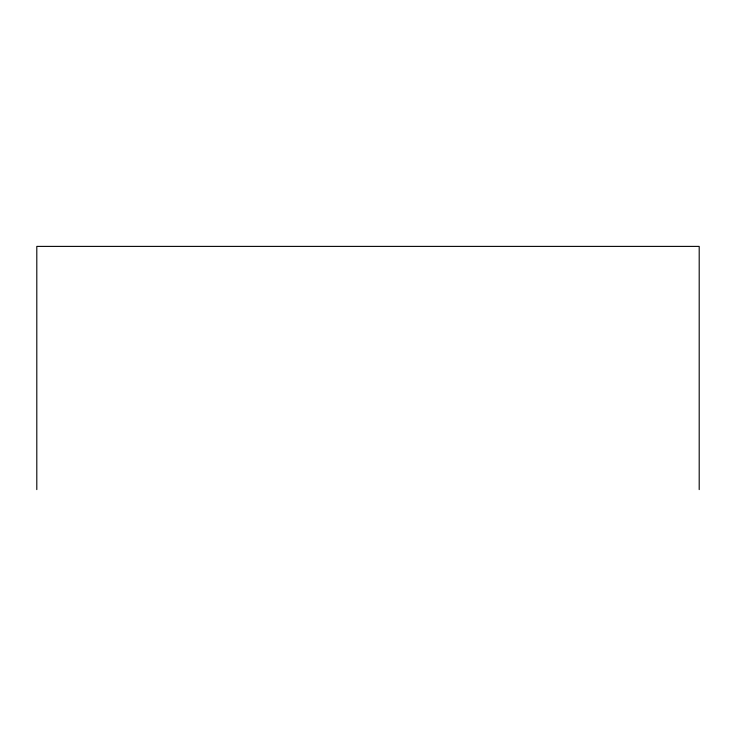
<?xml version="1.0" encoding="UTF-8"?>
<svg xmlns="http://www.w3.org/2000/svg" width="736" height="736" viewBox="0 0 736 736"><rect width="100%" height="100%" fill="white"/><g stroke="black" fill="none" stroke-linecap="round" stroke-linejoin="round"><path stroke-width="1.1" d="M699.2 489.606L699.2 246.394L36.8 246.394L36.8 489.606"/></g></svg>
